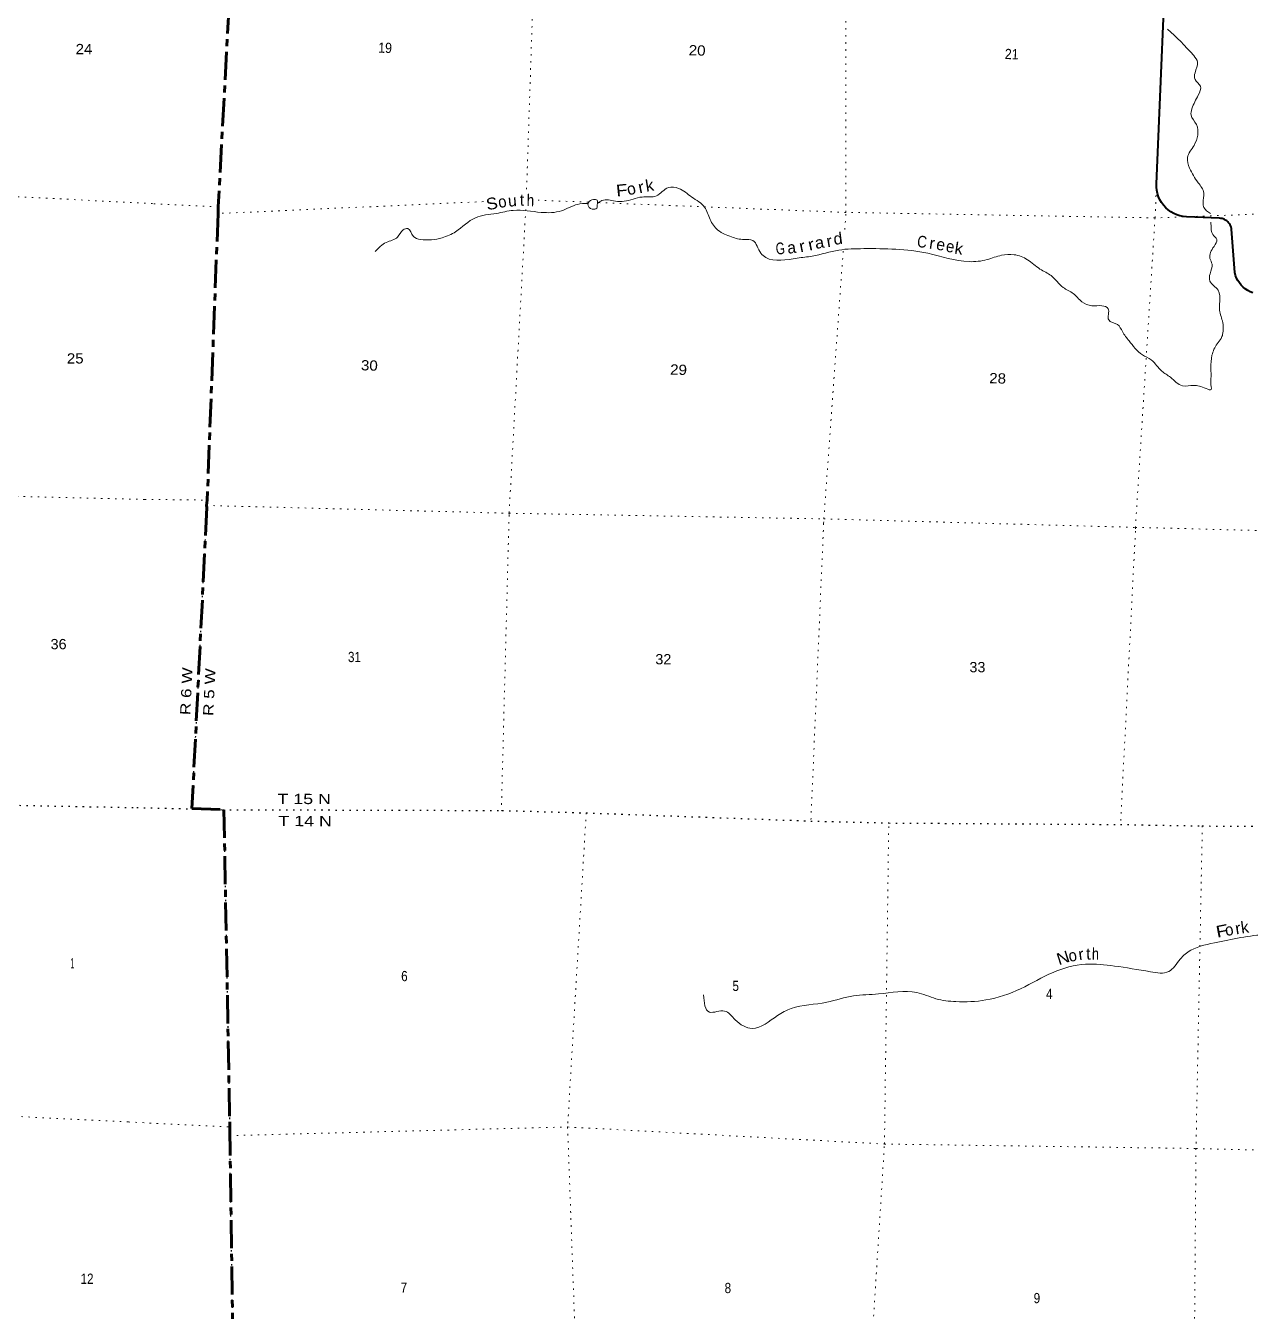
# Model space of a CAD drawing. Header units: feet. Extents: x -757852 to -501257, y -360805 to -170898.
# Drawn here: x -599646 to -578744, y -280810 to -258863 of the extents above; entities that cross this region are included whole.
import ezdxf
from ezdxf.enums import TextEntityAlignment as Align

# ---------------------------------------------------------------- set-up
doc = ezdxf.new("R2010")
doc.units = ezdxf.units.FT
doc.header["$LTSCALE"] = 80
doc.linetypes.add('DOTTED', pattern=[1.5, 0.3, -1.2])
doc.linetypes.add('LONG_DASH_SHORT_DASH', pattern=[9.9, 6, -1.2, 1.5, -1.2])
for name, color, linetype, lineweight in [('11', 7, 'LONG_DASH_SHORT_DASH', 60), ('26', 7, 'Continuous', 40), ('39', 7, 'Continuous', 13), ('41', 7, 'Continuous', 13), ('6', 7, 'DOTTED', 25), ('7', 7, 'DOTTED', 13)]:
    doc.layers.add(name, color=color, linetype=linetype, lineweight=lineweight)

msp = doc.modelspace()

# ---------------------------------------------------------------- linework, layer by layer
at = {"layer": '11'}
for points in [[(-595890.9, -251579.16), (-595890.9, -251579.39), (-596079.75, -256769.35), (-596091.07, -256935.95), (-596359.01, -261956.45), (-596362.58, -262068.99), (-596548.02, -266961.33), (-596560.99, -267053.46), (-596552.45, -267085.34)], [(-596552.45, -267085.34), (-596809.06, -272229.21), (-596262.36, -272247.28), (-596162.41, -277668.92), (-596087.15, -282915.29), (-596090.16, -283029.13), (-596031.15, -288167.68), (-595926.38, -293234.57), (-595821.02, -298607.42), (-595679.43, -309193.63), (-595985.43, -312872.07)]]:
    msp.add_lwpolyline(points, dxfattribs=at)
at = {"layer": '26'}
msp.add_lwpolyline([(-578699.85, -263421.67), (-578744.92, -263404.31), (-578787.92, -263382.33), (-578828.39, -263355.98), (-578865.89, -263325.54), (-578900, -263291.35), (-578930.34, -263253.79), (-578956.6, -263213.25), (-578978.47, -263170.2), (-578995.73, -263125.09), (-579008.17, -263078.43), (-579064.25, -262335.04), (-579065.61, -262326.6), (-579070.77, -262304.69), (-579078.2, -262283.45), (-579087.81, -262263.09), (-579099.5, -262243.85), (-579113.13, -262225.94), (-579128.56, -262209.55), (-579145.62, -262194.86), (-579164.12, -262182.04), (-579183.85, -262171.22), (-579204.62, -262162.52), (-579226.17, -262156.04), (-579248.29, -262151.85), (-579270.72, -262150), (-579830.46, -262127.38), (-579834.97, -262127.15), (-579891.02, -262121.19), (-579946.15, -262109.4), (-579999.74, -262091.91), (-580051.2, -262068.92), (-580099.99, -262040.68), (-580145.55, -262007.48), (-580187.39, -261969.71), (-580225.06, -261927.77), (-580258.13, -261882.13), (-580286.26, -261833.28), (-580309.12, -261781.75), (-580326.47, -261728.12), (-580338.12, -261672.96), (-580343.94, -261616.9), (-580343.87, -261560.53), (-580142.62, -256846.47)], dxfattribs=at)
at = {"layer": '39'}
for points in [[(-580156.44, -258919.74), (-579710.03, -259374.55), (-579643.23, -259487.29), (-579687.07, -259664.94), (-579686.76, -259781.62), (-579595.84, -259895.12), (-579630.88, -260048.91), (-579738.8, -260280.87), (-579754.36, -260391.01), (-579662.9, -260550.79), (-579640.52, -260732.54), (-579704.33, -260905.54), (-579815.49, -261113.25), (-579778.98, -261293.43), (-579634.07, -261543.41), (-579535.09, -261719.52), (-579550.49, -261888), (-579534.83, -261964.94), (-579425.19, -262070.84)], [(-579415.1, -262217.37), (-579413.94, -262274.5), (-579384.63, -262428.3), (-579312.91, -262513.03), (-579362.95, -262632.15), (-579431.73, -262835.17), (-579396.69, -262934.84), (-579429.98, -263096.73), (-579431.93, -263221.39), (-579294.13, -263378.6), (-579264.22, -263576.68), (-579269.99, -263695.18), (-579220.31, -263903.93), (-579215.59, -264135.41), (-579241.86, -264202.98), (-579309.15, -264295.41), (-579397.71, -264487.74), (-579414.83, -264710.49), (-579414.48, -264889.53), (-579410.78, -265026.43), (-579410.24, -265072.72), (-579496.25, -265057.94), (-579711.69, -265002.88), (-579900.99, -265011), (-580105.53, -264865.77), (-580255.03, -264760.49), (-580433.99, -264569.79), (-580586.01, -264480.52), (-580813.73, -264242.02), (-580925.41, -264085.63), (-581012.05, -263964.22), (-581160.44, -263887.13), (-581170.39, -263693.71), (-581275.4, -263644.13), (-581450.38, -263644.66), (-581617.09, -263575.05), (-581765.51, -263435.6), (-581937.17, -263331.63), (-582141.93, -263130.06), (-582333.43, -263017.42), (-582547.57, -262857.8), (-582774.11, -262772.22), (-582989.59, -262781.53), (-583235.3, -262856.28), (-583544.09, -262890.81), (-584249.45, -262747.92), (-585340.97, -262669.31), (-585768.1, -262694.09), (-586223.83, -262796.42), (-586476.3, -262830.72), (-587014.91, -262819.8), (-587099.07, -262746.75), (-587233.01, -262531.32), (-587385.31, -262514.45), (-587599.07, -262469.51), (-587830.68, -262353.59), (-587965.64, -262170.31), (-588059.52, -261960.17), (-588275.29, -261788.43), (-588501.86, -261640.49), (-588676.39, -261626.95), (-588879.94, -261767.39), (-589125.94, -261787.81), (-589429.91, -261860.72), (-589580.65, -261857.98), (-589809.56, -261846.76), (-589887.56, -261896.6)], [(-590051.7, -261897.44), (-590229.99, -261913.99), (-590498.88, -262022.2), (-590847.66, -262049.44), (-591323.23, -262016.37), (-591612.43, -262067.61), (-591970.71, -262140.82), (-592308.11, -262379.64), (-592538.64, -262483.02), (-592907.57, -262511.64), (-593028.59, -262459.56), (-593124.89, -262325.77), (-593204.01, -262347.42), (-593300.45, -262471.12), (-593492.42, -262563.64), (-593680.28, -262716.64)], [(-589890.33, -261920.65), (-589893.87, -261842.09), (-589953.89, -261832.16), (-590042, -261883.7), (-590049.24, -261921.69), (-589977.14, -261994.36), (-589900.22, -261978.68), (-589890.33, -261920.65)], [(-588076.79, -275405.85), (-587975.63, -275701.95), (-587716.06, -275684.39), (-587534.94, -275833.73), (-587245.31, -275981.79), (-586814, -275761.49), (-586580.05, -275642.75), (-585972.7, -275533.46), (-585518.02, -275424.33), (-585089.37, -275392.95), (-584435.87, -275367.26), (-584109.07, -275474.04), (-583768.78, -275522.86), (-583257.87, -275495.57), (-582664.54, -275303.49), (-582109.23, -275024), (-581555.39, -274885.2), (-581063.98, -274915.73), (-580447.69, -275013.75), (-580136.22, -275009.56), (-579940.14, -274797.38), (-579759.66, -274647.13), (-579296.2, -274508.07), (-578409.26, -274383.73), (-577812, -274439.05), (-577260.49, -274394.69), (-576417.63, -274184.8), (-575751.52, -274054.87), (-575235, -273963.39), (-574284.4, -273701.94), (-574017.45, -273710.7), (-573615.44, -273700.76), (-573033.77, -273655.16), (-572482.15, -273443.93), (-572161.13, -273134.38), (-571827.08, -272947.81), (-571212.93, -272726.1), (-570403.43, -272402.77), (-570278.54, -272470.26), (-569957.76, -272739.75), (-569617.5, -272871), (-569039.18, -273042.45), (-568829.9, -273190.49), (-568501.25, -273466.2), (-568249.9, -273456.48), (-567981.78, -273336.6), (-567862.32, -273379.83), (-567710.11, -273317.33), (-567598.44, -273513.17), (-567317.06, -273588.64), (-566941.23, -273499.63), (-566824.66, -273416.13), (-566798.19, -273320.29), (-566677.71, -273240.9), (-566642.22, -273267.94), (-566616.91, -273137.89), (-566572.22, -273036.49), (-566471.05, -273006.88), (-566415.52, -272873.57), (-566289.23, -272717.1)], [(-566488.37, -280730.28), (-566582.09, -280835.14), (-566896.29, -280949.83), (-567428.54, -280946.42), (-568049.61, -280798.02), (-568206.15, -280629.2), (-568238.44, -280553.99), (-568382.34, -280524.21), (-568505.73, -280396.44), (-568651.79, -280372.64), (-568760.62, -280305.55), (-568913.46, -280231.31), (-569079.88, -280056.21), (-569308.64, -279883.55), (-569572.87, -279927.13), (-569680.6, -279815.83), (-569778.32, -279624.37), (-569790.23, -279374.76), (-570009.28, -279296.84), (-570177.84, -279370.99), (-570402.91, -279455.77), (-570571.57, -279371.08), (-570707.86, -279277.16), (-570828.83, -279213.79), (-570959.78, -278985.29), (-571236.35, -278877.77), (-571512.67, -278760.2), (-571691.84, -278775.77), (-571853.98, -278671.15), (-572041.25, -278608.1), (-572262.15, -278524.11), (-572475.72, -278631.29), (-572754.01, -278674.52), (-573032.29, -278717.74), (-573417.27, -278770.33), (-574172.53, -278686.89), (-574305.72, -278711.67), (-574587.83, -278909.61), (-574694.36, -278993.37), (-574924.12, -279186.6), (-575129.66, -279294), (-575192.02, -279378.87), (-575350.63, -279700.57), (-575559.67, -279868.19), (-575945.1, -279938.86), (-576146.23, -280193.13), (-576199.11, -280463.22), (-576213.02, -280782.55), (-576375.2, -281086.06), (-576540.99, -281210.54), (-576915.79, -281257.35), (-577228.27, -281384.16), (-577848.32, -281682.12), (-578193.39, -281989.05), (-578612.83, -282298.11), (-579242.64, -282666.2), (-579751.66, -283023.26), (-579870.7, -283207.23), (-580031.52, -283536.92), (-580492.58, -283985.67), (-580734.88, -284198.69), (-581057.66, -284335.29), (-581496.13, -284438.8), (-581916.9, -284639.26), (-582220.57, -284734.12), (-582428.34, -284931.93), (-582740.93, -285062.75), (-582849.57, -285150.48), (-583021.8, -285373.31), (-583094.33, -285544.38)]]:
    msp.add_spline(points, degree=3, dxfattribs=at)
at = {"layer": '6'}
msp.add_line((-596804.53, -272213.52), (-596552.45, -267085.34), dxfattribs=at)
for points in [[(-629202.66, -271350.78), (-624748.72, -271709.84), (-623168.17, -271762.49), (-622734.8, -271795.19), (-617850.53, -271870.1), (-617457, -271887.75), (-612551, -271979.28), (-612087.08, -271994.63), (-607240.73, -272058.54), (-606696.51, -272077.86), (-601984.18, -272114.36), (-601434.07, -272139.86), (-597749.54, -272211.14)], [(-597749.54, -272211.14), (-596797.02, -272234.03), (-596281.06, -272246.87), (-591516.51, -272260.82), (-590079.2, -272301.19), (-586243.81, -272440.42), (-584914.81, -272474.03), (-580958.79, -272499.72), (-579566.61, -272524.86), (-575595.59, -272540.86), (-574123.36, -272549.95), (-570141.34, -272608.44), (-566295.62, -272898.72)], [(-595985.43, -312872.07), (-595679.43, -309201.81), (-595771.65, -303891.13), (-595821.78, -298620.74), (-595925.78, -293312.27), (-595925.18, -293243.61), (-596034.12, -288259.72), (-596034.19, -288181.31), (-596031.75, -288165.27), (-596092.07, -283054.3), (-596086.49, -282909.68), (-596163.41, -277811.01), (-596161.39, -277648.2), (-596259.67, -272275.55)]]:
    msp.add_lwpolyline(points, dxfattribs=at)
at = {"layer": '7'}
for p, q in [((-596359.01, -261956.45), (-597479.49, -261900.61)), ((-591834.25, -261866.9), (-596362.58, -262068.99)), ((-590043.15, -261876.15), (-590901.34, -261842.18)), ((-597613.31, -266950.03), (-596548.02, -266961.33)), ((-591395.29, -267219.32), (-591526.5, -272258.55)), ((-586025.78, -267357.6), (-586243.81, -272440.42)), ((-580704.04, -267493.4), (-580958.79, -272499.72)), ((-597890.61, -277578.01), (-596162.39, -277662.91))]:
    msp.add_line(p, q, dxfattribs=at)
for points in [[(-585666.17, -262342.5), (-585645.1, -262050.23), (-585650.84, -256655.01), (-585595.96, -251314), (-585511.23, -246815.86)], [(-580057.33, -246752.35), (-580229.9, -251549.26), (-580140.48, -256842.51), (-580369.06, -262143.86), (-580703.68, -267427.79), (-580704.04, -267493.4)], [(-590823.53, -250060.69), (-590857.51, -251144.39), (-590927.83, -256591.53), (-591096.75, -261668.47)], [(-597479.49, -261900.61), (-601462.5, -261696.43), (-606664.93, -261563.18), (-611919.32, -261420.04), (-617320.45, -261330.1), (-622453.61, -261229.49), (-624384.41, -261151.29), (-628912.42, -260803.19)], [(-591111.43, -262001.87), (-591394.79, -267185.87), (-591395.29, -267219.32)], [(-566030.62, -262280.31), (-570031.84, -262066.88), (-575089.94, -261949.93), (-580369.06, -262143.86), (-585645.1, -262050.23), (-589884.64, -261882.42)], [(-586025.78, -267357.6), (-586022.32, -267282.53), (-585686.37, -262622.64)], [(-610086.35, -266729.6), (-606931.14, -266778.29), (-601720.7, -266855.46), (-597613.31, -266950.03)], [(-596560.99, -267053.46), (-591394.79, -267185.87), (-586022.32, -267282.53), (-580703.68, -267427.79), (-575392.7, -267560.74), (-570189.78, -267487.12), (-566163.84, -267660)], [(-590079.2, -272301.19), (-590396.49, -277663.33), (-590205.89, -282957.89), (-590528.06, -288273.66), (-590625.65, -293524.75), (-590853.83, -298776.55), (-590773.57, -303983.88)], [(-585662.71, -304046.8), (-585558.11, -298918.54), (-585344.32, -293680.44), (-585222.76, -288353.57), (-585315.61, -283168.03), (-584987.95, -277954.94), (-584914.81, -272474.03)], [(-579562.49, -272520.94), (-579670.51, -278031.12), (-579712.83, -283321.81), (-579966.15, -288615.19), (-580136.21, -293872.49), (-580342.49, -299213.31), (-580396.97, -304101.57)], [(-629347.38, -276610.06), (-624940.98, -277005.33), (-622385.79, -276892.61), (-617602.01, -277053.6), (-612046.78, -277229.39), (-606723.59, -277443.78), (-601516.91, -277397.77), (-597890.61, -277578.01)], [(-596163.41, -277811.01), (-590396.49, -277663.33), (-584987.95, -277954.94), (-579670.51, -278031.12), (-574350.54, -278167.69), (-570366.13, -278535.87)]]:
    msp.add_lwpolyline(points, dxfattribs=at)

# ---------------------------------------------------------------- texts
at = {"layer": '41'}
for s, rotation, width, p in [('F', 5.863, 1.2, (-589461.61, -261770.12)), ('r', 11.896, 1.1, (-589123.14, -261715.49)), ('k', 9.2, 1.05, (-588982.2, -261686.32)), ('S', 10.605, 1.1, (-591671.23, -261996.5)), ('o', 10.253, 0.95, (-591495.45, -261964.79)), ('h', 358.489, 0.85, (-591033.29, -261943.11)), ('r', 9.441, 1.05, (-585915.03, -262637.36)), ('d', 7.245, 1.05, (-585769.7, -262595.9)), ('C', 353.118, 0.85, (-584357.59, -262649.9)), ('G', 4.828, 0.75, (-586757.46, -262764.68)), ('r', 11.732, 1.1, (-586373.94, -262723.7)), ('r', 12.628, 1.15, (-586219.44, -262693.67)), ('a', 9.913, 1.05, (-586081.89, -262661.55)), ('e', 349.712, 0.95, (-583881.57, -262728.78)), ('k', 351.354, 1.05, (-583732.42, -262762.64)), ('F', 10.987, 1.3, (-579206.13, -274413.72)), ('o', 9.915, 0.95, (-579087.9, -274392.58)), ('r', 9.915, 1.05, (-578938.41, -274369.4)), ('N', 17.812, 1.1, (-581909.62, -274869.87)), ('o', 10.88, 0.95, (-581758.35, -274832.74)), ('h', 359.606, 0.8, (-581387.45, -274805.89))]:
    msp.add_text(s, height=200, rotation=rotation, dxfattribs=dict(at, width=width)).set_placement(p, align=Align.CENTER)
for s, rotation, p in [('o', 13.252, (-589288.39, -261742.97)), ('u', 4.995, (-591331.73, -261947.65)), ('t', 0.065, (-591175.35, -261936.49)), ('a', 7.325, (-586561.85, -262747.17)), ('r', 351.52, (-584188.89, -262673.9)), ('e', 348.52, (-584044.45, -262694.39)), ('k', 7.827, (-578824.47, -274352.97)), ('r', 8.171, (-581619.26, -274811.89)), ('t', 2.203, (-581504.09, -274806.56))]:
    msp.add_text(s, height=200, rotation=rotation, dxfattribs=at).set_placement(p, align=Align.CENTER)
at = {"layer": '6'}
for s, rotation, width, p in [('R 6 W', 87.186, 1.25, (-596837.31, -270635.34)), ('R 5 W', 87.186, 1.25, (-596445.37, -270650.42)), ('T 15 N', 359.832, 1.3, (-595349.52, -272149.6)), ('T 14 N', 359.832, 1.3, (-595333.72, -272527.15))]:
    msp.add_text(s, height=175, rotation=rotation, dxfattribs=dict(at, width=width)).set_placement(p)
at = {"layer": '7'}
for s, width, p in [('24', 1.1, (-598794.25, -259349.34)), ('25', 1.1, (-598944.18, -264630.09)), ('36', 1.05, (-599221.89, -269507.52)), ('31', 0.85, (-594145.42, -269727.47)), ('32', 1.05, (-588898.69, -269765.31)), ('33', 1.05, (-583537.77, -269900.22)), ('1', 0.4, (-598883.07, -274954.81)), ('6', 0.85, (-593237.43, -275174.87)), ('5', 0.85, (-587582.75, -275342.02)), ('4', 0.85, (-582228.6, -275477.45)), ('12', 0.85, (-598709.66, -280341.73)), ('7', 0.85, (-593246.32, -280494.55)), ('8', 0.85, (-587716.16, -280499.87)), ('9', 0.85, (-582440.87, -280671.56))]:
    msp.add_text(s, height=175, dxfattribs=dict(at, width=width)).set_placement(p)
for s, width, p in [('19', 0.9, (-593631.68, -259323.65)), ('20', 1.1, (-588330.73, -259366.88)), ('21', 0.9, (-582935.57, -259431.95)), ('30', 1.1, (-593925.64, -264745.74)), ('29', 1.1, (-588647.86, -264818.11)), ('28', 1.1, (-583201.85, -264965.17))]:
    msp.add_text(s, height=175, rotation=358.197, dxfattribs=dict(at, width=width)).set_placement(p)

doc.saveas('drawing.dxf')
